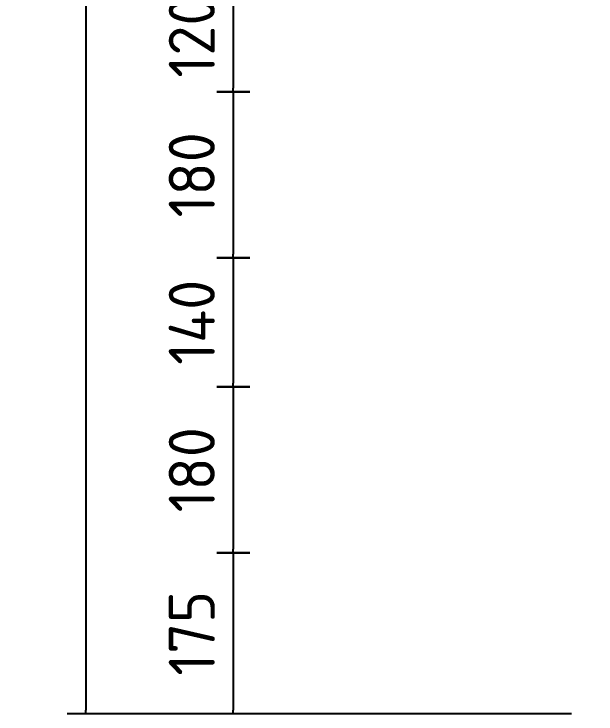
# Model space of a CAD drawing. Header units: millimetres. Extents: x 0 to 420, y 0 to 297.
# Drawn here: x 99.36 to 130.92, y 157.07 to 195.05 of the extents above; entities that cross this region are included whole.
import ezdxf

# ---------------------------------------------------------------- set-up
doc = ezdxf.new("R2010")
doc.units = ezdxf.units.MM
doc.header["$LTSCALE"] = 10
doc.layers.add('T25', color=1, linetype='Continuous')
doc.styles.add('ISO3098B', font='iso3098b.shx')
doc.dimstyles.new('SIGNSDIM', dxfattribs={"dimtxt": 2.5, "dimasz": 0.2, "dimexe": 1, "dimexo": 1, "dimgap": 1, "dimtad": 1, "dimtoh": 1, "dimdec": 4, "dimlfac": 20, "dimrnd": 1, "dimdsep": 46, "dimtxsty": 'ISO3098B', "dimblk": 'SGNDIM', "dimcen": 2.5, "dimse1": 1, "dimse2": 1, "dimadec": 0, "dimazin": 0, "dimtfac": 1, "dimtdec": 4, "dimtix": 1, "dimtmove": 0, "dimatfit": 3, "dimldrblk": 'SGNDIM', "dimfxl": 1, "dimtolj": 1, "dimtzin": 0, "dimarcsym": 0})

# ---------------------------------------------------------------- blocks, each defined once
blk = doc.blocks.new('SGNDIM')
for p, q in [((0, 4.5), (0, -4.5)), ((0, 0), (-1, 0))]:
    blk.add_line(p, q)
blk = doc.blocks.new('*D22')
at = {"layer": 'Defpoints', "color": 0, "transparency": 16777216}
for p in [(122.66, 165.823), (111.252, 157.073), (122.66, 157.073)]:
    blk.add_point(p, dxfattribs=at)
at = {"layer": 'T25', "color": 0, "lineweight": -2, "transparency": 16777216}
for p, q in [((111.252, 165.623), (111.252, 157.273)), ((121.66, 157.073), (110.252, 157.073))]:
    blk.add_line(p, q, dxfattribs=at)
at = {"layer": 'T25', "color": 0, "lineweight": -2, "transparency": 16777216, "xscale": 0.2, "yscale": 0.2, "zscale": 0.2}
for p, rotation in [((111.252, 165.823), 90), ((111.252, 157.073), 270)]:
    blk.add_blockref('SGNDIM', p, dxfattribs=dict(at, rotation=rotation))
at = {"layer": 'T25', "color": 0, "transparency": 16777216, "insert": (109.002, 161.448), "char_height": 2.5, "attachment_point": 5, "rotation": 90, "style": 'ISO3098B'}
blk.add_mtext('\\A1;175', dxfattribs=at)
blk = doc.blocks.new('*D23')
at = {"layer": 'Defpoints', "color": 0, "transparency": 16777216}
for p in [(131.252, 174.823), (111.252, 165.823), (131.252, 165.823)]:
    blk.add_point(p, dxfattribs=at)
at = {"layer": 'T25', "color": 0, "lineweight": -2, "transparency": 16777216}
blk.add_line((111.252, 174.623), (111.252, 166.023), dxfattribs=at)
at = {"layer": 'T25', "color": 0, "lineweight": -2, "transparency": 16777216, "xscale": 0.2, "yscale": 0.2, "zscale": 0.2}
for p, rotation in [((111.252, 174.823), 90), ((111.252, 165.823), 270)]:
    blk.add_blockref('SGNDIM', p, dxfattribs=dict(at, rotation=rotation))
at = {"layer": 'T25', "color": 0, "transparency": 16777216, "insert": (109.002, 170.323), "char_height": 2.5, "attachment_point": 5, "rotation": 90, "style": 'ISO3098B'}
blk.add_mtext('\\A1;180', dxfattribs=at)
blk = doc.blocks.new('*D24')
at = {"layer": 'Defpoints', "color": 0, "transparency": 16777216}
for p in [(124.415, 181.823), (111.252, 174.823), (124.415, 174.823)]:
    blk.add_point(p, dxfattribs=at)
at = {"layer": 'T25', "color": 0, "lineweight": -2, "transparency": 16777216}
blk.add_line((111.252, 181.623), (111.252, 175.023), dxfattribs=at)
at = {"layer": 'T25', "color": 0, "lineweight": -2, "transparency": 16777216, "xscale": 0.2, "yscale": 0.2, "zscale": 0.2}
for p, rotation in [((111.252, 181.823), 90), ((111.252, 174.823), 270)]:
    blk.add_blockref('SGNDIM', p, dxfattribs=dict(at, rotation=rotation))
at = {"layer": 'T25', "color": 0, "transparency": 16777216, "insert": (109.002, 178.323), "char_height": 2.5, "attachment_point": 5, "rotation": 90, "style": 'ISO3098B'}
blk.add_mtext('\\A1;140', dxfattribs=at)
blk = doc.blocks.new('*D25')
at = {"layer": 'Defpoints', "color": 0, "transparency": 16777216}
for p in [(131.252, 190.823), (111.252, 181.823), (131.252, 181.823)]:
    blk.add_point(p, dxfattribs=at)
at = {"layer": 'T25', "color": 0, "lineweight": -2, "transparency": 16777216}
blk.add_line((111.252, 190.623), (111.252, 182.023), dxfattribs=at)
at = {"layer": 'T25', "color": 0, "lineweight": -2, "transparency": 16777216, "xscale": 0.2, "yscale": 0.2, "zscale": 0.2}
for p, rotation in [((111.252, 190.823), 90), ((111.252, 181.823), 270)]:
    blk.add_blockref('SGNDIM', p, dxfattribs=dict(at, rotation=rotation))
at = {"layer": 'T25', "color": 0, "transparency": 16777216, "insert": (109.002, 186.323), "char_height": 2.5, "attachment_point": 5, "rotation": 90, "style": 'ISO3098B'}
blk.add_mtext('\\A1;180', dxfattribs=at)
blk = doc.blocks.new('*D46')
at = {"layer": 'Defpoints', "color": 0, "transparency": 16777216}
for p in [(125.495, 267.073), (103.252, 157.073), (130.592, 157.073)]:
    blk.add_point(p, dxfattribs=at)
at = {"layer": 'T25', "color": 0, "lineweight": -2, "transparency": 16777216}
for p, q in [((124.495, 267.073), (102.252, 267.073)), ((103.252, 266.873), (103.252, 157.273)), ((129.592, 157.073), (102.252, 157.073))]:
    blk.add_line(p, q, dxfattribs=at)
at = {"layer": 'T25', "color": 0, "lineweight": -2, "transparency": 16777216, "xscale": 0.2, "yscale": 0.2, "zscale": 0.2}
for p, rotation in [((103.252, 267.073), 90), ((103.252, 157.073), 270)]:
    blk.add_blockref('SGNDIM', p, dxfattribs=dict(at, rotation=rotation))
at = {"layer": 'T25', "color": 0, "transparency": 16777216, "insert": (101.002, 212.073), "char_height": 2.5, "attachment_point": 5, "rotation": 90, "style": 'ISO3098B'}
blk.add_mtext('\\A1;2200', dxfattribs=at)
blk = doc.blocks.new('*D56')
at = {"layer": 'Defpoints', "color": 0, "transparency": 16777216}
for p in [(121.919, 196.823), (111.252, 190.823), (121.919, 190.823)]:
    blk.add_point(p, dxfattribs=at)
at = {"layer": 'T25', "color": 0, "lineweight": -2, "transparency": 16777216}
blk.add_line((111.252, 196.623), (111.252, 191.023), dxfattribs=at)
at = {"layer": 'T25', "color": 0, "lineweight": -2, "transparency": 16777216, "xscale": 0.2, "yscale": 0.2, "zscale": 0.2}
for p, rotation in [((111.252, 196.823), 90), ((111.252, 190.823), 270)]:
    blk.add_blockref('SGNDIM', p, dxfattribs=dict(at, rotation=rotation))
at = {"layer": 'T25', "color": 0, "transparency": 16777216, "insert": (109.002, 193.823), "char_height": 2.5, "attachment_point": 5, "rotation": 90, "style": 'ISO3098B'}
blk.add_mtext('\\A1;120', dxfattribs=at)

msp = doc.modelspace()

# ---------------------------------------------------------------- dimensions: what is measured, and where the dimension line sits
at = {"layer": 'T25'}
for base, p1, p2, override, picture, middle in [((103.2524574, 157.0726422), (125.4947466, 267.0726422), (130.5920598, 157.0726422), {"dimse1": 0, "dimse2": 0}, '*D46', (101.0024574, 212.0726422)), ((111.2524574, 190.8226422), (121.919124, 196.8226422), (121.919124, 190.8226422), {"dimse1": 1}, '*D56', (109.0024574, 193.8226422)), ((111.2524574, 181.8226422), (131.2524574, 190.8226422), (131.2524574, 181.8226422), {"dimse1": 1}, '*D25', (109.0024574, 186.3226422)), ((111.2524574, 174.8226422), (124.4148505, 181.8226422), (124.4148505, 174.8226422), {"dimse1": 1}, '*D24', (109.0024574, 178.3226422)), ((111.2524574, 165.8226422), (131.2524574, 174.8226422), (131.2524574, 165.8226422), {"dimse1": 1}, '*D23', (109.0024574, 170.3226422)), ((111.2524574, 157.0726422), (122.6598648, 165.8226422), (122.6598648, 157.0726422), {"dimse1": 1, "dimse2": 0}, '*D22', (109.0024574, 161.4476422))]:
    dim = msp.add_linear_dim(base=base, p1=p1, p2=p2, angle=90, dimstyle='SIGNSDIM', override=override, dxfattribs=at)
    dim.commit()
    dim.dimension.update_dxf_attribs({"geometry": picture, "text_midpoint": middle})

doc.saveas('drawing.dxf')
